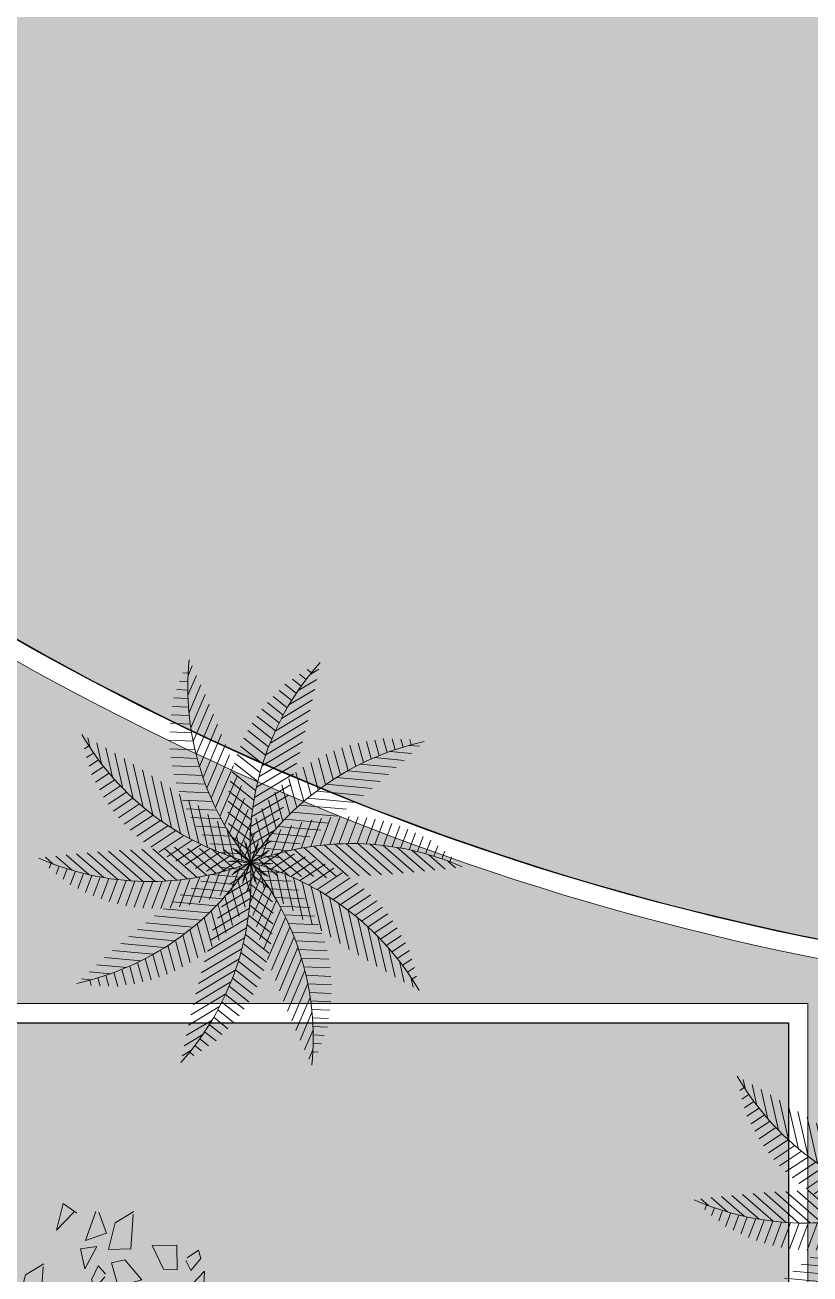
# Model space of a CAD drawing. Header units: inches. Extents: x 0 to 558, y -1 to 295.
# Drawn here: x 184.39 to 188.49, y 117.8 to 124.32 of the extents above; entities that cross this region are included whole.
import ezdxf

# ---------------------------------------------------------------- set-up
doc = ezdxf.new("R2010")
doc.units = ezdxf.units.IN
doc.header["$MEASUREMENT"] = 0
for name, color, linetype, lineweight in [('ARSIR', 31, 'Continuous', 5), ('ARSIR BETON', 8, 'Continuous', 5), ('DINDING2', 146, 'Continuous', 5), ('POHON', 98, 'Continuous', 5), ('RUMPUT', 93, 'Continuous', 0)]:
    doc.layers.add(name, color=color, linetype=linetype, lineweight=lineweight)
doc.layers.add('LANTAI', color=57, linetype='Continuous')

# ---------------------------------------------------------------- blocks, each defined once
blk = doc.blocks.new('rrety')
for points in [[(497.6905505592752, 232.4581076659432), (497.6891367353874, 232.4732315240197), (497.6704902495612, 232.469926300089), (497.6905505592752, 232.4581076659432)], [(497.6648883343244, 232.4509964491464), (497.6727043501306, 232.4575067168287), (497.6599665818064, 232.464217308484), (497.6529508372983, 232.4604112974252), (497.6621807181653, 232.4517977146324)], [(497.6771326282322, 232.4326675473184), (497.6579926626059, 232.4177439950222), (497.6527641185901, 232.4398789261016), (497.6749184918733, 232.4450871411698), (497.6771326282322, 232.4326675473184)], [(497.6763146918152, 232.3960177251804), (497.6909606505691, 232.4153709313613), (497.7017185891257, 232.3953319791822), (497.6816556113073, 232.3845886705286), (497.6763146918152, 232.3960177251804)], [(497.6338988131394, 232.39434147671), (497.6651001916003, 232.3991416767098), (497.6702128113521, 232.3792551127541), (497.6448089140417, 232.3799408587522), (497.6310761537368, 232.3944176708216)], [(497.6387069967803, 232.3631782662986), (497.6559473151963, 232.373997769064), (497.6667813538369, 232.3567779929748), (497.6386308966963, 232.3603590902088)], [(497.6928701120342, 232.3814647379647), (497.6869965313114, 232.3731596348425), (497.7010336909286, 232.3699594892013), (497.7068311720791, 232.3754454351991), (497.6956927714365, 232.3813885438529)], [(497.6699084125516, 232.3679784652914), (497.6751731946493, 232.353730235557), (497.6923374134934, 232.361730581198), (497.6699084125516, 232.3679784652914)], [(497.6438196165323, 232.3432917023431), (497.637793798843, 232.3293482670139), (497.6631976961535, 232.3286625210158), (497.6437435169598, 232.3404725452188)], [(497.698843515893, 232.3238366479657), (497.730044894354, 232.3286368479654), (497.7351575141057, 232.3087502840096), (497.7097536167955, 232.3094360300079), (497.6960208564906, 232.3239128420772)]]:
    blk.add_lwpolyline(points)
blk = doc.blocks.new('A$C08441736')
at = {"color": 82}
for p, q in [((0.00566543442131916, 0.7472691270879961), (-0.01974977966399287, 0.7762908332818126)), ((0.002807607753356147, 0.754835075970675), (0.02185684412925323, 0.7619937811421488)), ((0.02946861037508409, 0.6757506528826956), (-0.02457915258065034, 0.7374679491316772)), ((0.01379679417151334, 0.7247020872500829), (0.04359233046906254, 0.735899253140165)), ((0.0458468585029489, 0.6127107251555899), (-0.02907458873705928, 0.6982637416328613)), ((0.02386531215934951, 0.694223111229878), (0.0635082221866233, 0.7091209212745626)), ((0.03300972796386568, 0.663396857505286), (0.08471192071885575, 0.6828265473546931)), ((0.06473037586848869, 0.5024724642686946), (-0.03702761772409349, 0.6186702103510975)), ((0.05716982247656041, 0.5554434409701418), (-0.03322720528564879, 0.6586680674360558)), ((0.04122395243398194, 0.6322210377726624), (0.09819646773402912, 0.6536313154269715)), ((0.04849915342044239, 0.6006923329093283), (0.1130781847703284, 0.624961140150246)), ((0.06932718250917508, 0.4528857985220568), (-0.04046589991924911, 0.578258835697877)), ((0.05482362643432789, 0.5688063443670286), (0.1263643101218606, 0.5956913413390156)), ((-0.2666918404893454, 0.4694586146897332), (-0.2208832146974167, 0.538921085503855)), ((0.07149513377830788, 0.4060726497225474), (-0.0435315398944694, 0.5374219398200448)), ((0.06018261905938743, 0.5365575281860621), (0.1380715917463536, 0.565828212877685)), ((0.06455810279627648, 0.5039391092543698), (0.1482035497565011, 0.5353730776249903)), ((-0.2439793741864275, 0.4456416042565444), (-0.1947852091228128, 0.5202377790136552)), ((-0.2218580361830151, 0.4209282291858905), (-0.1696193169514689, 0.5001410509472464)), ((-0.200342836100985, 0.395295729453753), (-0.1453990903044861, 0.4786103513798315)), ((0.07161347919416881, 0.3615999517524948), (-0.04621339081740766, 0.4961467941175514)), ((0.0679284837784611, 0.4709429725944596), (0.1567506238249644, 0.5043223428088395)), ((-0.2101127245220167, 0.4071418029772511), (-0.372629616358495, 0.4440359660337253)), ((-0.1794513575636968, 0.3687174419174998), (-0.1221465939953446, 0.4556122220612632)), ((-0.1592040857932985, 0.3411623035595841), (-0.09989339580207994, 0.4310987948045896)), ((0.06996276013348961, 0.3191473536054466), (-0.04849961653441926, 0.4544198828524945)), ((0.07026824096025602, 0.4375595273945145), (0.163689771112706, 0.4726673489277514)), ((0.07154747668954241, 0.4037775381134943), (0.1689834745446868, 0.4403939970606863)), ((-0.1808427366245919, 0.3705434598219259), (-0.3511064460506782, 0.4091962853047686)), ((-0.1396248141135347, 0.3125942350821512), (-0.07868207214907451, 0.4050055083272164)), ((0.06675740367071836, 0.2784700003873045), (-0.05037763088962442, 0.4122268338572002)), ((0.07173135968986184, 0.3695839151537894), (0.1725780590376136, 0.4074821161053161)), ((-0.1546065971754947, 0.3346338530685725), (-0.3290151870935644, 0.3742276385647984)), ((-0.1309890458361884, 0.2993187113926867), (-0.3063383194862928, 0.3391260484687246)), ((-0.1207411503147712, 0.2829713730740712), (-0.05856840823259885, 0.3772477720635225)), ((-0.1025851512842938, 0.2522451076816979), (-0.03962458334714516, 0.3477161360561434)), ((0.06216561230936855, 0.239375821174622), (-0.05183402993761547, 0.3695523411277806)), ((0.06864475738896336, 0.2998985172383688), (0.174357839285591, 0.3396255052988132)), ((0.07077943387875986, 0.3349634551150816), (0.1744011313708283, 0.3739045006811985)), ((0.2176884335036204, 0.1860479453779104), (0.2015444940145606, 0.363109742610178)), ((-0.109672685363675, 0.2645259800958651), (-0.2830572130666493, 0.3038872856454526)), ((-0.0851941248928895, 0.2203588666581467), (-0.02194381955201449, 0.3162692418936382)), ((0.04933677223766404, 0.1653499926192856), (-0.05773778463544272, 0.2876187376305334)), ((0.05632212910661626, 0.201710952482209), (-0.05285451600304211, 0.3263800781075639)), ((0.0652728234988227, 0.2643686178915085), (0.1723254554351827, 0.3045990090074687)), ((0.1641282827016711, 0.1300822716430443), (0.1490811948779044, 0.2951141348380558)), ((0.1909946142659727, 0.1571190772575214), (0.1752828049587184, 0.329441402647613)), ((-0.09040854061795085, 0.2301991374878546), (-0.2591520271716353, 0.2685068459191602)), ((-0.1984471868928999, 0.1281982177935803), (-0.2036513190779949, 0.2429689379783546)), ((-0.06861165347830298, 0.1872465633918048), (-0.005647303296973114, 0.2827233270185147)), ((0.04130033747129276, 0.1301892616360024), (-0.05352556702227704, 0.2384712352025399)), ((-0.05288891597233891, 0.1528305920825241), (0.009105190539571244, 0.2468361148369374)), ((0.06060019717440474, 0.228349918181625), (0.1681454731998504, 0.2687654450016511)), ((0.1371045743162791, 0.1047715269317349), (0.1223472032746941, 0.2666258649524905)), ((-0.07299716348839803, 0.1962929053761992), (-0.2346015982297304, 0.2329799247907538)), ((-0.05727599994051528, 0.1627703811657349), (-0.2157689012499605, 0.1987510283349651)), ((-0.1655687621803764, 0.1111567338722715), (-0.1707493664402972, 0.2254085746709831)), ((-0.1326195999610296, 0.09255522143683195), (-0.137720374150896, 0.2050465084469934)), ((0.03228879813110013, 0.09614200537512763), (-0.05314224404918914, 0.1936959585963825)), ((-0.03808642008185608, 0.1170192011278894), (0.02209830816702548, 0.2082810509906796)), ((0.04704353628967006, 0.1547298710734003), (0.152452881917973, 0.1943427150100676)), ((0.05455277482815408, 0.1918145699722003), (0.1616118377610208, 0.2320473778573693)), ((0.1099360028843096, 0.08104959586829173), (0.09686678179357529, 0.2243888208647011)), ((-0.04311065310889493, 0.1296010544289344), (-0.1834729685027166, 0.1614657430321106)), ((-0.09959472175923947, 0.07228388634386779), (-0.1045466232503537, 0.1814919694988762)), ((-0.0664881917291849, 0.05021182083096416), (-0.07120346261518751, 0.1542013076864842)), ((0.02236636693141241, 0.0631348991532067), (-0.05225500005033263, 0.1483452531189371)), ((-0.02427630925884795, 0.07970299492074169), (0.03303244322840831, 0.1666038237105476)), ((0.03796959955702172, 0.1170571584173397), (0.1403024369584731, 0.1555138502165159)), ((0.05520453357728686, 0.03793058572341489), (0.04491996894924247, 0.1507285491961639)), ((0.08263303930145408, 0.05880163686603056), (0.07085864933672183, 0.1879395495720353)), ((-0.2084497039024756, 0.1330942074615751), (-0.3674827582795341, 0.0649008617813762)), ((-0.1744340207131542, 0.1158976401668802), (-0.3267388437476984, 0.05058935890019332)), ((-0.1420112868810523, 0.09801801646857615), (-0.2913836313021894, 0.03396718151438043)), ((-0.03038866646942191, 0.09675939557742495), (-0.1568446064467251, 0.1254670949203301)), ((0.01158777512872604, 0.03110544519077084), (-0.05084354363143864, 0.1023959479686183)), ((-0.03329285898968129, 0.02618132102906184), (-0.03765503533060026, 0.1223837429535486)), ((-0.01154549432744162, 0.04075018516845842), (0.04147179572232251, 0.1211436023264926)), ((0.02765802895538512, 0.01835371044935618), (0.01905353725850189, 0.1127251471825726)), ((0.0272082982269601, 0.07875033395588431), (0.1246510784902195, 0.1153693417328074)), ((0.06695644472972218, -0.001761922239592681), (0.1249370365837962, 0.09553866255534753)), ((0.1014142680523294, -0.0009989583318413511), (0.1677939470728966, 0.1103966204414351)), ((0.1365798517828074, 0.0009517392532594475), (0.2102593123450726, 0.1245975036519857)), ((-0.1992842312047717, -0.007391189908092856), (-0.2706309751609296, 0.08199540815473581)), ((-0.1110548394786971, 0.07950964940775544), (-0.2433399320319482, 0.02278582504208476)), ((-0.161694104339016, -0.003073097961526829), (-0.2319414368590564, 0.08493610510473634)), ((-0.08145869335140878, 0.06041798539996412), (-0.2006376601337222, 0.009314065454344638)), ((-0.1230612248246859, -6.141618461915309e-05), (-0.1912582979951011, 0.08537912434360319)), ((-0.08330384480947411, 0.001541437820726751), (-0.148242065856462, 0.08289913323579677)), ((-0.01901499167739419, 0.06422382698269011), (-0.1294703351128017, 0.08929911241990252)), ((-0.04232348310050116, 0.001612082126875986), (-0.1023989227347981, 0.07687745344270765)), ((-0.008908614943104763, 0.03197595710442906), (-0.1013201189626472, 0.05295497694084384)), ((1.894704264335178e-14, -1.880081052944987e-13), (-0.0529633832140553, 0.06635504838595584)), ((1.894789002596298e-14, -1.860837407444866e-13), (-0.04888597462231965, 0.05582303527801274)), ((1.894704264335178e-14, -1.880081052944987e-13), (-0.006737627381290692, 0.0738962391444137)), ((1.894704264335178e-14, -1.880081052944987e-13), (-0.003845758243248748, 0.08481345737150472)), ((1.894704264335178e-14, -1.880081052944987e-13), (0.04674081566398187, 0.07087600834448317)), ((1.894704264335178e-14, -1.880081052944987e-13), (0.03798426451583729, 0.06374359129837201)), ((0.01461185675095773, 0.03975386362128421), (0.1047578103838111, 0.07363072313024543)), ((0.03316385578291256, -0.001408517864099476), (0.08167281452160252, 0.07999717155953721)), ((0.06830026056613134, 0.04771772204520906), (0.1686572385031047, 0.02006769247275918)), ((0.0995225227043431, 0.07238325981776446), (0.2049158035362443, 0.04334564438093465)), ((-0.1014142680522915, 0.0009989583314653347), (-0.1677939470728587, -0.1103966204418111)), ((-0.05313326976122303, 0.04078143579230484), (-0.1572324026970039, -0.003856254058410107)), ((-0.03518797518921551, -0.0235729173552091), (-0.1280299020656827, 0.002006589685229696)), ((-0.06695644472968436, 0.001761922239216664), (-0.1249370365837583, -0.09553866255572348)), ((-0.02600221689933929, 0.02063274022693533), (-0.1130958525943055, -0.01671299540492519)), ((1.894704264335178e-14, -1.880081052944987e-13), (-0.0818507959562948, 0.02255126624202327)), ((-0.03316385578287466, 0.001408517863723459), (-0.0816728145215647, -0.07999717155991322)), ((1.894704264335178e-14, -1.880081052944987e-13), (-0.07236154113076028, 0.01642732929051107)), ((1.894789002596298e-14, -1.860837407444866e-13), (0.0794739866494738, 0.02986633311671155)), ((1.894704264335178e-14, -1.880081052944987e-13), (0.06819745840560268, 0.02924305814128713)), ((0.02600221689937713, -0.02063274022731134), (0.1130958525943282, 0.01671299540454924)), ((0.03518797518925335, 0.02357291735483309), (0.1280299020657205, -0.00200658968560566)), ((0.05313326976126087, -0.04078143579268079), (0.1572324026970265, 0.003856254058034097)), ((0.1230612248247237, 6.141618424319036e-05), (0.1912582979951389, -0.08537912434397919)), ((0.1616941043390538, 0.003073097961150812), (0.2319414368590942, -0.08493610510511235)), ((-0.2092430108197768, -0.0087665843703575), (-0.2940729563988652, -0.1511246226212385)), ((-0.1725030890191331, -0.004173899009777032), (-0.2556997179623468, -0.143790974142743)), ((-0.1365798517827696, -0.0009517392536354101), (-0.2102593123450347, -0.1245975036523617)), ((-0.09952252270430527, -0.07238325981814046), (-0.2049158035362065, -0.04334564438131067)), ((-0.06830026056609352, -0.04771772204558507), (-0.1686572385030668, -0.0200676924731352)), ((-0.01461185675091989, -0.03975386362166015), (-0.1047578103837733, -0.07363072313062144)), ((1.894621879914643e-14, -1.898790152736771e-13), (-0.07947398664943592, -0.02986633311708757)), ((1.894704264335178e-14, -1.880081052944987e-13), (-0.06819745840558004, -0.02924305814166313)), ((-0.05520453357724902, -0.03793058572379085), (-0.04491996894920457, -0.1507285491965398)), ((1.894704264335178e-14, -1.880081052944987e-13), (-0.04674081566394403, -0.07087600834485912)), ((0.01154549432747946, -0.04075018516883443), (-0.04147179572228465, -0.1211436023268686)), ((1.894704264335178e-14, -1.880081052944987e-13), (-0.03798426451579944, -0.06374359129874796)), ((-0.02765802895534727, -0.01835371044973219), (-0.01905353725846404, -0.1127251471829486)), ((-0.01158777512868821, -0.03110544519114685), (0.05084354363147653, -0.1023959479689942)), ((1.894704264335178e-14, -1.880081052944987e-13), (0.07236154113079812, -0.01642732929088709)), ((1.894704264335178e-14, -1.880081052944987e-13), (0.003845758243286589, -0.08481345737188073)), ((1.894704264335178e-14, -1.880081052944987e-13), (0.05296338321409319, -0.06635504838633179)), ((1.894704264335178e-14, -1.880081052944987e-13), (0.08185079595633261, -0.02255126624239929)), ((1.894704264335178e-14, -1.880081052944987e-13), (0.006737627381328533, -0.07389623914478972)), ((1.894621879914643e-14, -1.898790152736771e-13), (0.04888597462235755, -0.05582303527838876)), ((0.008908614943142603, -0.03197595710480507), (0.101320118962685, -0.05295497694121985)), ((0.03329285898971913, -0.02618132102943786), (0.0376550353306381, -0.1223837429539246)), ((0.042323483100539, -0.001612082127252002), (0.102398922734836, -0.07687745344308365)), ((0.08145869335144662, -0.06041798540034014), (0.2006376601337449, -0.009314065454720648)), ((0.08330384480951193, -0.001541437821102714), (0.1482420658564999, -0.08289913323617279)), ((-0.1568798973308638, -0.1231159303609666), (-0.2671407497786227, -0.09273721735528798)), ((-0.1290069566399915, -0.0975275983894172), (-0.2375687540865585, -0.06761700351559412)), ((-0.0272082982269222, -0.07875033395626028), (-0.1246510784901816, -0.1153693417331834)), ((-0.1099360028842717, -0.08104959586866774), (-0.09686678179353746, -0.2243888208650771)), ((-0.08263303930141624, -0.05880163686640657), (-0.07085864933668401, -0.1879395495724113)), ((0.02427630925888579, -0.07970299492111771), (-0.03303244322837047, -0.1666038237109236)), ((-0.02236636693137457, -0.06313489915358272), (0.05225500005037047, -0.1483452531193132)), ((0.01901499167743204, -0.06422382698306607), (0.1294703351128396, -0.08929911242027852)), ((0.06648819172920754, -0.05021182083134016), (0.07120346261522535, -0.1542013076868602)), ((0.0995947217592773, -0.07228388634424375), (0.1045466232503763, -0.1814919694992523)), ((0.1326195999610523, -0.0925552214372079), (0.1377203741509186, -0.2050465084473693)), ((-0.1832473036460108, -0.1491190622882713), (-0.2940089102437767, -0.1186023831208163)), ((-0.1641282827016333, -0.1300822716434203), (-0.1490811948778664, -0.2951141348384319)), ((-0.03796959955698388, -0.1170571584177157), (-0.1403024369584352, -0.1555138502168919)), ((-0.1371045743162412, -0.1047715269321109), (-0.1223472032746563, -0.2666258649528666)), ((-0.04130033747125492, -0.1301892616363784), (0.05352556702231488, -0.2384712352029159)), ((-0.03228879813106229, -0.09614200537550363), (0.05314224404922698, -0.1936959585967586)), ((0.03808642008189392, -0.1170192011282654), (-0.02209830816698764, -0.2082810509910556)), ((0.03038866646945975, -0.09675939557780096), (0.156844606446763, -0.1254670949207062)), ((0.04311065310893277, -0.1296010544293104), (0.1834729685027544, -0.1614657430324866)), ((0.1655687621804142, -0.1111567338726474), (0.170749366440335, -0.2254085746713592)), ((0.1984471868929226, -0.1281982177939563), (0.2036513190780176, -0.2429689379787305)), ((-0.208198798247044, -0.1755123016258908), (-0.3184530273680514, -0.1451354134577721)), ((-0.2176884335035826, -0.1860479453782864), (-0.2015444940145227, -0.363109742610554)), ((-0.1909946142659348, -0.1571190772578974), (-0.1752828049586806, -0.3294414026479889)), ((-0.04704353628963222, -0.1547298710737763), (-0.1524528819179351, -0.1943427150104436)), ((-0.0493367722376262, -0.1653499926196616), (0.05773778463548056, -0.2876187376309095)), ((0.05288891597237674, -0.1528305920829001), (-0.009105190539533351, -0.2468361148373134)), ((0.06861165347834079, -0.1872465633921809), (0.005647303297010955, -0.2827233270188906)), ((0.05727599994055312, -0.1627703811661109), (0.2157689012499985, -0.1987510283353411)), ((-0.2441911696789043, -0.2170725541608021), (-0.2278642914922323, -0.396140767150665)), ((-0.0606001971743669, -0.228349918182001), (-0.1681454731998125, -0.2687654450020271)), ((-0.05455277482811623, -0.1918145699725763), (-0.161611837760983, -0.2320473778577454)), ((-0.05632212910657841, -0.201710952482585), (0.05285451600308001, -0.32638007810794)), ((0.08519412489292738, -0.2203588666585228), (0.02194381955205233, -0.3162692418940143)), ((-0.06527282349878487, -0.2643686178918845), (-0.1723254554351449, -0.3045990090078449)), ((-0.06675740367068055, -0.2784700003876805), (0.05037763088966226, -0.4122268338575761)), ((-0.06216561230933071, -0.2393758211749979), (0.05183402993765331, -0.3695523411281566)), ((0.1025851512843316, -0.252245107682074), (0.03962458334718306, -0.3477161360565194)), ((0.1207411503148091, -0.2829713730744472), (0.05856840823263669, -0.3772477720638985)), ((-0.06864475738892553, -0.2998985172387449), (-0.1743578392855532, -0.3396255052991892)), ((-0.06996276013345179, -0.3191473536058225), (0.04849961653445711, -0.4544198828528705)), ((0.1396248141135725, -0.3125942350825272), (0.0786820721491124, -0.4050055083275924)), ((-0.07077943387872196, -0.3349634551154577), (-0.1744011313707905, -0.3739045006815744)), ((-0.07173135968982401, -0.3695839151541656), (-0.1725780590375757, -0.4074821161056921)), ((-0.071613479194131, -0.361599951752871), (0.0462133908174455, -0.4961467941179275)), ((-0.0715474766895046, -0.4037775381138702), (-0.168983474544649, -0.4403939970610622)), ((-0.07149513377826998, -0.4060726497229234), (0.0435315398945073, -0.5374219398204205)), ((-0.07026824096021819, -0.4375595273948904), (-0.1636897711126681, -0.4726673489281273)), ((-0.06792848377842325, -0.4709429725948356), (-0.1567506238249265, -0.5043223428092157)), ((-0.06932718250913726, -0.4528857985224329), (0.04046589991928696, -0.5782588356982526)), ((-0.06455810279623866, -0.5039391092547456), (-0.1482035497564632, -0.5353730776253665)), ((-0.06473037586845086, -0.5024724642690706), (0.03702761772413133, -0.6186702103514737)), ((-0.06018261905934958, -0.5365575281864384), (-0.1380715917463158, -0.5658282128780614)), ((-0.05716982247652257, -0.555443440970518), (0.03322720528568663, -0.6586680674364314)), ((-0.05482362643429005, -0.568806344367405), (-0.1263643101218227, -0.5956913413393919)), ((-0.04849915342040454, -0.600692332909704), (-0.1130781847702906, -0.6249611401506217)), ((-0.04584685850291106, -0.6127107251559655), (0.02907458873709712, -0.698263741633237)), ((-0.0412239524339441, -0.6322210377730381), (-0.0981964677339913, -0.6536313154273468)), ((-0.03300972796382784, -0.6633968575056617), (-0.08471192071881792, -0.6828265473550683)), ((-0.02386531215931166, -0.6942231112302543), (-0.06350822218658542, -0.7091209212749394)), ((-0.02946861037504625, -0.6757506528830713), (0.02457915258068824, -0.737467949132053)), ((-0.01379679417147544, -0.7247020872504593), (-0.0435923304690247, -0.7358992531405402)), ((-0.002807607753318306, -0.7548350759710502), (-0.02185684412921539, -0.7619937811425244)), ((-0.005665434421281318, -0.7472691270883718), (0.01974977966403072, -0.7762908332821878))]:
    blk.add_line(p, q, dxfattribs=at)
at = {"color": 60}
for p, q in [((-0.4346503396685519, 0.6078834819865543), (-0.4722702106763222, 0.6164238474799085)), ((-0.4414095231827273, 0.6123246748421789), (-0.430206148550073, 0.6293130491928041)), ((-0.4148073582386272, 0.5944058565871884), (-0.3972837919950631, 0.6209779309009567)), ((-0.3733556613975053, 0.5640149767260447), (-0.4533577366831734, 0.5821768402535614)), ((-0.3887466634686426, 0.5756659734013995), (-0.3654315885858285, 0.6110200727785069)), ((-0.363229458356432, 0.5561019630160045), (-0.3328219909212946, 0.6022106987121744)), ((-0.3382593240975297, 0.5357083950413065), (-0.3047522364602044, 0.5865172777972973)), ((-0.3138414551194256, 0.5144773928435397), (-0.2758607682640374, 0.5720698725694441)), ((-0.3230514405004126, 0.5226414965785995), (-0.4339509659352039, 0.5478176190606636)), ((-0.2899827351508087, 0.4923985181964611), (-0.2479077109864554, 0.5561994964509658)), ((-0.2802301051360021, 0.4829667616867919), (-0.4140367499466888, 0.5133431989660305)), ((-0.2429779300504193, 0.4445563231096279), (-0.3936011976771809, 0.478750426461771)), ((-0.620727337299771, 0.2363950198650831), (-0.6232292142329074, 0.2915708315503603)), ((-0.588539035835346, 0.2345733534627402), (-0.5912959444741592, 0.2953735750380471)), ((-0.5563052948824146, 0.2317495751548699), (-0.5594302839842005, 0.3006673576068714)), ((-0.5240255480589879, 0.2279111940848522), (-0.5274874125711245, 0.3042583484441464)), ((-0.491699081493399, 0.2230424666932987), (-0.49546814067111, 0.3061644207214747)), ((-0.4593250227838573, 0.2171241532336738), (-0.4633726386229604, 0.3063893310507857)), ((-0.4269023269998735, 0.2101332090525522), (-0.4312004438009683, 0.3049228767928281)), ((-0.3944297591742044, 0.202042398469275), (-0.3989504411586888, 0.3017404669722721)), ((-0.3619058725549101, 0.1928198151538613), (-0.3666208152391661, 0.2968020639242324)), ((-0.329328981651264, 0.1824282876857593), (-0.3342089686970002, 0.2900503863975439)), ((-0.7170232192209041, 0.2359270600741236), (-0.717945014652461, 0.2562561220155823)), ((-0.6335707604084437, 0.2368447496239568), (-0.7089690744354248, 0.2045139658615422)), ((-0.6849691985851705, 0.2370667918199288), (-0.6864110090965113, 0.2688641453210852)), ((-0.6528706266647502, 0.2372239999003084), (-0.6547889530813504, 0.2795303242894115)), ((-0.2966971287873315, 0.1708246419350327), (-0.3017113984133021, 0.2814081774230847)), ((-0.2640080424390449, 0.157958782238638), (-0.2691235144728948, 0.2707742120800619)), ((-0.7089444572266999, 0.2363070079658156), (-0.7443994730843609, 0.2211039034165961)), ((-0.5685550693472079, 0.2329409802396235), (-0.6730728235969493, 0.1881237856432602)), ((-0.5105916572575674, 0.2260131948754874), (-0.636698328719612, 0.1719386763844936)), ((-0.457876925206159, 0.2168347764362963), (-0.5998324981302456, 0.1559642517924772)), ((-0.4092967122546379, 0.2058834769359668), (-0.5624614845636171, 0.1402064495720067)), ((-0.3641048282554302, 0.1934792625782319), (-0.5245706234847167, 0.124671557873195)), ((-0.3217722083090735, 0.1798489962987059), (-0.4861443647148828, 0.1093662446098275)), ((-0.2819074884503658, 0.1651604948966784), (-0.4471661964509221, 0.09429759004026869)), ((-0.2442115362266202, 0.1495420263151125), (-0.4076185606130202, 0.07947312306601757)), ((-0.3404412246288664, -0.03619415831529195), (-0.4094972252768989, 0.05032248745545059)), ((-0.3064328356548943, -0.02738869459048499), (-0.3768825853563751, 0.0608741063589372)), ((-0.2715999084817916, -0.01961625158259373), (-0.342942366666614, 0.06976497706184238)), ((-0.2359001684716202, -0.01292979297101145), (-0.3075709365699105, 0.07686275796575437)), ((-0.4378579204172777, -0.06838426156197583), (-0.5001162833170136, 0.009615979962525544)), ((-0.406124644958314, -0.05672842729414657), (-0.4710583460448183, 0.02462360529919397)), ((-0.373661399998832, -0.04598713357464386), (-0.4408680748947155, 0.03821258883663761)), ((-0.5288939856040719, -0.1085683226454243), (-0.5808010772511347, -0.04353664663064008)), ((-0.4992241245611433, -0.09432734454596081), (-0.5549674696258389, -0.02448942758320402)), ((-0.4688844387791969, -0.0809255547738465), (-0.5280776570825246, -0.006765472349100759)), ((-0.3660317725036853, -0.04363206421474832), (-0.4575829184543325, -0.1972693375642124)), ((-0.3251468521595958, -0.03208341705117194), (-0.4171917849912998, -0.1865493427264099)), ((-0.2854698806958132, -0.02256189877154273), (-0.3764834724505218, -0.1752970713326047)), ((-0.2468701652410948, -0.01484818610936702), (-0.3354475660041987, -0.1634950456578043)), ((-0.5862794201218243, -0.1394987033646671), (-0.629316445558383, -0.08557986865397967)), ((-0.5579084125819138, -0.1236304597506659), (-0.6055848511913504, -0.0638991473074784)), ((-0.4978824975974162, -0.09371028489277178), (-0.5769481718542878, -0.2263949660316391)), ((-0.4521432673895602, -0.0740153395728999), (-0.5374521830281342, -0.2171771651843196)), ((-0.4082912509606168, -0.05748743685212229), (-0.4976666522472903, -0.2074734672355831)), ((-0.6411284711408209, -0.1736067861031608), (-0.6755840604894219, -0.1304391831356838)), ((-0.6140168395901312, -0.1561607362835934), (-0.6519846991089558, -0.1085927940072137)), ((-0.5459245506788617, -0.1172697304723576), (-0.6161627865019045, -0.2351405765952933)), ((-0.69349608631894, -0.210823729818719), (-0.713352550975188, -0.1859466054152893)), ((-0.6676202007313253, -0.1918294786155644), (-0.6940391929577484, -0.1587305071919969)), ((-0.6517833632214599, -0.1807921217775889), (-0.6937783227259042, -0.251266292315614)), ((-0.5968899861794228, -0.1457350731782327), (-0.6551037395485063, -0.2434269397976124)), ((-0.2318107009195955, -0.202274620993601), (-0.3406853184016512, -0.1722778389566167)), ((-0.7124458882600825, -0.2255307113181309), (-0.7321934379816866, -0.2586702167066561)), ((-0.7187584162395336, -0.2305866727764757), (-0.7314532872111205, -0.2146819339464287)), ((-0.2752678638307094, -0.2568370328548024), (-0.3791305610373901, -0.2282211188618342)), ((-0.2541483438338258, -0.2293880202834584), (-0.3608690303834959, -0.1999846823218154)), ((-0.2952176066566393, -0.2846083386441922), (-0.3955675993456801, -0.2569602336246496)), ((-0.2704796405642869, -0.2504471591975931), (-0.2542403500156027, -0.4285547377269868)), ((-0.331768631740796, -0.3410735072351502), (-0.423247154057986, -0.3158696410037347)), ((-0.3140392383043259, -0.312690457972206), (-0.4102547035755286, -0.2861814845578732)), ((-0.3222864621661106, -0.3256428120538776), (-0.3071544149037746, -0.4916064844206778)), ((-0.2965242931080978, -0.2864958893311791), (-0.2806709349187787, -0.4603706796242677)), ((-0.3640693636594019, -0.3987097028352407), (-0.4442877430237913, -0.3766081947261427)), ((-0.3484365787600016, -0.3697490027776745), (-0.4345835898821888, -0.3460140572455189)), ((-0.3477138783101615, -0.3684612024883379), (-0.333689253677141, -0.5222790017136537)), ((-0.3786892261080589, -0.4279494800062646), (-0.4523694597285379, -0.4076493406398701)), ((-0.372732821033868, -0.4157596046313969), (-0.3602740024433135, -0.5524041214500148)), ((-0.4049610802862936, -0.4872467324778954), (-0.4636374588290114, -0.4710804066751427)), ((-0.3923147337792898, -0.4574632185855199), (-0.4588251146085605, -0.439138493841835)), ((-0.3972332158355573, -0.46874528199504), (-0.3869072931496984, -0.5819968480132836)), ((-0.4166403201613288, -0.517296700457711), (-0.4698887578966611, -0.5026258633287484)), ((-0.4273615496945791, -0.5476106163445356), (-0.4681900506488457, -0.5363616799776756)), ((-0.4210368745856009, -0.5293725475583927), (-0.4135878323929841, -0.6110713670554606)), ((-0.4371310401439066, -0.5781867523017277), (-0.467817664342799, -0.5697320729757973)), ((-0.4459523279547244, -0.6090241339792879), (-0.4655712652379818, -0.6036187879115458)), ((-0.4438172051232492, -0.6012233643855909), (-0.4403143959096517, -0.6396411059253447))]:
    blk.add_line(p, q, dxfattribs=at)
for p, q in [((0.443817205123287, 0.6012233643852146), (0.4403143959096895, 0.6396411059249685)), ((0.3972332158355951, 0.4687452819946641), (0.3869072931497362, 0.5819968480129079)), ((0.4210368745856388, 0.5293725475580164), (0.4135878323930219, 0.6110713670550849)), ((0.4371310401439444, 0.578186752301352), (0.4678176643428367, 0.5697320729754211)), ((0.4459523279547622, 0.6090241339789123), (0.4655712652380195, 0.6036187879111705)), ((0.3477138783101993, 0.3684612024879618), (0.3336892536771788, 0.5222790017132776)), ((0.3727328210339059, 0.4157596046310209), (0.3602740024433514, 0.5524041214496391)), ((0.4273615496946168, 0.5476106163441588), (0.4681900506488836, 0.5363616799772989)), ((0.3222864621661484, 0.3256428120535016), (0.3071544149038124, 0.4916064844203019)), ((0.4049610802863314, 0.4872467324775193), (0.4636374588290492, 0.4710804066747669)), ((0.4166403201613667, 0.517296700457335), (0.469888757896699, 0.5026258633283724)), ((0.2704796405643247, 0.2504471591972171), (0.2542403500156405, 0.4285547377266107)), ((0.2965242931081357, 0.2864958893308029), (0.2806709349188165, 0.4603706796238918)), ((0.3786892261080968, 0.4279494800058887), (0.4523694597285758, 0.4076493406394942)), ((0.3923147337793276, 0.4574632185851439), (0.4588251146085983, 0.439138493841459)), ((0.3640693636594397, 0.3987097028348645), (0.4442877430238291, 0.3766081947257667)), ((0.3317686317408338, 0.3410735072347742), (0.4232471540580238, 0.3158696410033587)), ((0.3484365787600394, 0.3697490027772984), (0.4345835898822267, 0.3460140572451428)), ((0.2952176066566772, 0.284608338643816), (0.3955675993457179, 0.2569602336242737)), ((0.3140392383043638, 0.3126904579718301), (0.4102547035755663, 0.2861814845574973)), ((0.2752678638307473, 0.2568370328544263), (0.3791305610374278, 0.2282211188614582)), ((0.59688998617946, 0.1457350731778567), (0.6551037395485446, 0.2434269397972364)), ((0.651783363221497, 0.1807921217772128), (0.6937783227259419, 0.251266292315238)), ((0.7124458882601197, 0.2255307113177548), (0.7321934379817249, 0.2586702167062801)), ((0.2318107009196335, 0.2022746209932249), (0.3406853184016891, 0.1722778389562407)), ((0.2541483438338636, 0.2293880202830823), (0.3608690303835338, 0.1999846823214394)), ((0.3660317725037233, 0.04363206421437232), (0.4575829184543703, 0.1972693375638365)), ((0.4082912509606546, 0.05748743685174628), (0.497666652247328, 0.2074734672352071)), ((0.4521432673895981, 0.07401533957252389), (0.5374521830281724, 0.2171771651839435)), ((0.4978824975974539, 0.09371028489239577), (0.5769481718543261, 0.226394966031263)), ((0.5459245506788996, 0.1172697304719816), (0.6161627865019422, 0.2351405765949172)), ((0.6676202007313635, 0.1918294786151884), (0.6940391929577862, 0.1587305071916209)), ((0.6934960863189783, 0.2108237298183429), (0.7133525509752264, 0.1859466054149133)), ((0.718758416239572, 0.2305866727760996), (0.7314532872111578, 0.2146819339460527)), ((0.1832473036460486, 0.1491190622878953), (0.2940089102438145, 0.1186023831204403)), ((0.2081987982470818, 0.1755123016255148), (0.3184530273680892, 0.145135413457396)), ((0.2092430108198146, 0.008766584369981484), (0.294072956398903, 0.1511246226208625)), ((0.2468701652411326, 0.014848186108991), (0.3354475660042364, 0.1634950456574283)), ((0.2854698806958511, 0.02256189877116677), (0.3764834724505595, 0.1752970713322287)), ((0.3251468521596336, 0.03208341705079592), (0.4171917849913377, 0.1865493427260339)), ((0.6140168395901695, 0.1561607362832174), (0.6519846991089936, 0.1085927940068377)), ((0.6411284711408594, 0.1736067861027848), (0.6755840604894607, 0.1304391831353078)), ((0.1568798973309017, 0.1231159303605907), (0.2671407497786605, 0.09273721735491203)), ((0.5288939856041098, 0.1085683226450482), (0.5808010772511726, 0.04353664663026406)), ((0.5579084125819516, 0.1236304597502899), (0.605584851191388, 0.06389914730710237)), ((0.5862794201218626, 0.1394987033642911), (0.6293164455584208, 0.08557986865360372)), ((0.4061246449583518, 0.05672842729377055), (0.4710583460448561, -0.02462360529956994)), ((0.4378579204173155, 0.06838426156159981), (0.5001162833170516, -0.009615979962901559)), ((0.4688844387792347, 0.08092555477347049), (0.5280776570825624, 0.006765472348724742)), ((0.4992241245611811, 0.09432734454558485), (0.5549674696258761, 0.02448942758282805)), ((0.1992842312048095, 0.00739118990771684), (0.2706309751609675, -0.08199540815511178)), ((0.235900168471658, 0.01292979297063549), (0.3075709365699483, -0.07686275796613037)), ((0.2715999084818294, 0.01961625158221772), (0.3429423666666518, -0.0697649770622184)), ((0.3064328356549322, 0.02738869459010897), (0.3768825853564128, -0.06087410635931321)), ((0.3404412246289042, 0.03619415831491594), (0.4094972252769367, -0.05032248745582661)), ((0.3736613999988698, 0.04598713357426791), (0.4408680748947533, -0.03821258883701362)), ((0.1420112868810749, -0.09801801646895214), (0.2913836313022273, -0.03396718151475638)), ((0.1744340207131768, -0.1158976401672562), (0.3267388437477362, -0.05058935890056934)), ((0.2084497039024983, -0.1330942074619511), (0.3674827582795719, -0.06490086178175221)), ((0.2442115362266581, -0.1495420263154885), (0.4076185606130427, -0.07947312306639358)), ((0.2819074884503884, -0.1651604948970545), (0.4471661964509447, -0.09429759004064463)), ((0.3217722083091114, -0.1798489962990819), (0.4861443647149206, -0.1093662446102035)), ((0.3641048282554528, -0.193479262578608), (0.5245706234847395, -0.1246715578735709)), ((0.4092967122546757, -0.2058834769363428), (0.5624614845636399, -0.1402064495723827)), ((0.2640080424390825, -0.157958782239014), (0.2691235144729175, -0.2707742120804379)), ((0.2966971287873541, -0.1708246419354087), (0.3017113984133247, -0.2814081774234606)), ((0.3293289816512867, -0.1824282876861354), (0.334208968697038, -0.2900503863979199)), ((0.4578769252061968, -0.2168347764366723), (0.5998324981302683, -0.1559642517928532)), ((0.5105916572575901, -0.2260131948758635), (0.6366983287196347, -0.1719386763848696)), ((0.5685550693472458, -0.2329409802399996), (0.673072823596987, -0.1881237856436362)), ((0.09040854061798867, -0.2301991374882306), (0.2591520271716731, -0.2685068459195361)), ((0.3619058725549328, -0.1928198151542373), (0.3666208152392038, -0.2968020639246085)), ((0.394429759174227, -0.2020423984696511), (0.3989504411587266, -0.3017404669726481)), ((0.4269023269999113, -0.2101332090529282), (0.431200443800991, -0.3049228767932042)), ((0.4593250227838951, -0.2171241532340497), (0.4633726386229829, -0.3063893310511618)), ((0.4916990814934368, -0.2230424666936746), (0.4954681406711478, -0.3061644207218509)), ((0.5240255480590108, -0.2279111940852281), (0.5274874125711473, -0.3042583484445224)), ((0.5563052948824374, -0.231749575155246), (0.5594302839842377, -0.3006673576072473)), ((0.588539035835368, -0.2345733534631163), (0.5912959444741965, -0.2953735750384232)), ((0.6207273372997945, -0.2363950198654592), (0.6232292142329302, -0.2915708315507362)), ((0.6335707604084667, -0.2368447496243328), (0.708969074435462, -0.2045139658619183)), ((0.7089444572267227, -0.2363070079661916), (0.7443994730843981, -0.2211039034169722)), ((0.7170232192209269, -0.2359270600744996), (0.7179450146524837, -0.2562561220159583)), ((0.1096726853637128, -0.2645259800962412), (0.2830572130666871, -0.3038872856458287)), ((0.6528706266647729, -0.2372239999006843), (0.6547889530813883, -0.2795303242897875)), ((0.6849691985851933, -0.2370667918203047), (0.6864110090965334, -0.2688641453214613)), ((0.1309890458362263, -0.2993187113930626), (0.3063383194863306, -0.3391260484691007)), ((0.1592040857933363, -0.3411623035599601), (0.09989339580211777, -0.4310987948049655)), ((0.1794513575637346, -0.3687174419178759), (0.1221465939953824, -0.4556122220616392)), ((0.1546065971755325, -0.3346338530689485), (0.3290151870936022, -0.3742276385651744)), ((0.1808427366246298, -0.3705434598223019), (0.3511064460507161, -0.4091962853051446)), ((0.2003428361010228, -0.395295729454129), (0.145399090304524, -0.4786103513802077)), ((0.221858036183053, -0.4209282291862666), (0.1696193169515067, -0.5001410509476226)), ((0.2101127245220545, -0.407141802977627), (0.3726296163585328, -0.4440359660341012)), ((0.2439793741864654, -0.4456416042569203), (0.1947852091228507, -0.5202377790140312)), ((0.2666918404893831, -0.4694586146901093), (0.2208832146974547, -0.5389210855042312)), ((0.2429779300504573, -0.4445563231100041), (0.3936011976772187, -0.4787504264621469)), ((0.2899827351508465, -0.4923985181968373), (0.2479077109864934, -0.5561994964513423)), ((0.3138414551194633, -0.5144773928439155), (0.2758607682640752, -0.5720698725698198)), ((0.2802301051360399, -0.482966761687168), (0.4140367499467266, -0.5133431989664067)), ((0.3382593240975675, -0.5357083950416829), (0.3047522364602423, -0.5865172777976742)), ((0.3230514405004505, -0.5226414965789756), (0.4339509659352417, -0.5478176190610399)), ((0.3632294583564698, -0.5561019630163806), (0.3328219909213325, -0.6022106987125505)), ((0.3733556613975431, -0.5640149767264204), (0.4533577366832112, -0.5821768402539382)), ((0.3887466634686803, -0.5756659734017756), (0.3654315885858663, -0.6110200727788831)), ((0.414807358238665, -0.5944058565875653), (0.397283791995101, -0.6209779309013318)), ((0.4414095231827649, -0.612324674842555), (0.4302061485501108, -0.6293130491931801)), ((0.4346503396685897, -0.6078834819869304), (0.47227021067636, -0.6164238474802852))]:
    blk.add_line(p, q)
at = {"color": 106}
for p, q in [((0.2441911696789422, 0.2170725541604261), (0.2278642914922701, 0.3961407671502891)), ((0.172503089019171, 0.004173899009401015), (0.2556997179623846, 0.143790974142367)), ((0.1290069566400294, 0.09752759838904125), (0.2375687540865964, 0.0676170035152181)), ((0.1110548394787197, -0.07950964940813138), (0.2433399320319709, -0.02278582504246077)), ((0.2312590850178831, -0.1437725398336555), (0.2364393780809248, -0.2580175175684619)), ((0.07299716348843588, -0.1962929053765752), (0.2346015982297682, -0.2329799247911298))]:
    blk.add_line(p, q, dxfattribs=at)
at = {"color": 85}
blk.add_line((-0.2312590850178605, 0.1437725398332795), (-0.2364393780809022, 0.2580175175680859), dxfattribs=at)
at = {"color": 82}
for centre, start, end in [((-0.9753237262941856, 0.3810504743363788), 338.6598460027291, 23.6829047089455), ((-1.013029318783155, -0.2650045930739457), 14.65984600272911, 59.68290470894551), ((-0.6637921430971282, -0.8098369131049169), 50.6598460027291, 95.6829047089455), ((-0.06100893021311392, -1.045339057674182), 86.65984600272913, 131.6829047089455), ((0.565077620395048, -0.8815572119797728), 122.6598460027291, 167.6829047089456), ((0.9753237262942239, -0.3810504743367548), 158.6598460027291, 203.6829047089455)]:
    blk.add_arc(centre, 1.047117870664299, start, end, dxfattribs=at)
for centre, start, end in [((-0.5650776203949656, 0.8815572119793964), 302.6598460027291, 347.6829047089456), ((0.06100893021318217, 1.045339057673787), 266.6598460027291, 311.6829047089456), ((0.6637921430971815, 0.8098369131045331), 230.6598460027291, 275.6829047089455), ((1.013029318783208, 0.2650045930735774), 194.6598460027291, 239.6829047089456)]:
    blk.add_arc(centre, 1.047117870664299, start, end)

msp = doc.modelspace()

# ---------------------------------------------------------------- hatches: boundary and pattern name
at = {"layer": 'ARSIR'}
h = msp.add_hatch(dxfattribs=at)
h.set_pattern_fill('HEX', color=256, scale=0.05, style=0)
h.set_pattern_definition([(0, (37.07979678488971, 226.1472495293129), (0, 0.274963), [0.15875, -0.3175]), (120, (37.07979678488971, 226.1472495293129), (-0.2381249431007806, -0.1374814999999999), [0.1587499999999999, -0.3174999999999998]), (59.99999999999999, (37.23854678488971, 226.1472495293129), (-0.2381249431007806, 0.1374815), [0.15875, -0.3175])])
h.paths.add_polyline_path([(177.3740510601334, 122.6086841959579), (178.3740510598556, 122.6086841952141), (178.3740510616018, 109.6086841951276), (177.3740510618795, 109.6086841958714)])
h.paths.add_polyline_path([(179.7077968028932, 125.3962385326868), (181.8740510621136, 122.9044553772565), (181.8740510621136, 119.1086842001165), (188.3740510841196, 119.1086841880169), (188.3740510841196, 108.1086842009934), (173.8740510577917, 108.1086842009934), (173.8749106271586, 123.3553472969536), (173.7678268676412, 124.6086841961878), (178.5502616278664, 124.6086841961878)])
h.paths.add_polyline_path([(183.8740510793472, 117.6086841998866), (184.8740510790693, 117.6086841991428), (184.8740510659238, 109.6086842006757), (183.8740510662014, 109.6086842014196)])
at = {"layer": 'ARSIR BETON'}
h = msp.add_hatch(dxfattribs=at)
h.set_pattern_fill('AR-HBONE', color=256, scale=0.004, style=0)
h.set_pattern_definition([(45, (37.07979678488971, 226.1472495293129), (5.684341886080802e-17, 0.5747363917484258), [1.2192, -0.4064]), (135, (37.36716478488971, 226.4346175293129), (5.684341886080802e-17, 0.5747363917484258), [1.2192, -0.4064])])
edge = h.paths.add_edge_path()
edge.add_arc((191.2827530460388, 190.0678956543874), 13.99998324843415, 90, 180)
edge.add_line((177.2827697976046, 190.0678956543874), (177.2827697958809, 133.2715303996917))
edge.add_arc((191.2827486305768, 133.2715098016121), 13.99997883471105, 179.9999157010851, 263.1191927485166)
edge.add_line((189.6054912243188, 119.3723654047253), (189.6054912243184, 112.3226705917808))
edge.add_line((189.6054912243184, 112.3226705917808), (189.7054912243192, 112.3226705917808))
edge.add_line((189.7054912243192, 112.3226705917808), (189.705491224319, 112.2226705917809))
edge.add_line((189.705491224319, 112.2226705917809), (201.7054912243115, 112.2226705917805))
edge.add_line((201.7054912243115, 112.2226705917805), (201.7054912496359, 119.2715309675217))
edge.add_line((201.7054912496359, 119.2715309675217), (380.2200184182929, 119.2715309631573))
edge.add_arc((380.2200184175784, 133.271530397784), 13.99999943462672, 270.0000000029237, 359.9999999993218)
edge.add_line((394.2200178522052, 133.2715303976183), (394.2200178527473, 186.8365306403635))
edge.add_arc((380.0700144284386, 186.8365266512287), 14.15000342430926, 1.615268768599631e-05, 89.99998380649028)
edge.add_line((380.0700184276549, 200.9865300755374), (288.3872765684852, 200.9865301410767))
edge.add_arc((288.3872765719509, 203.9865301406582), 2.999999999581492, 180.0000000198341, 269.9999999338081, ccw=False)
edge.add_line((285.3872765723694, 203.9865301396197), (285.3985681154834, 204.9823001466166))
edge.add_line((285.3985681154834, 204.9823001466166), (271.3873246073365, 205.1475171556722))
edge.add_line((271.3873246073365, 205.1475171556722), (271.3873204512137, 204.9086303990666))
edge.add_arc((270.5465688308253, 204.90863052321), 0.8407516203884131, 270.00000009337174, 359.9999915398413, ccw=False)
edge.add_line((270.5465688321954, 204.0678789028216), (191.2827530460388, 204.0678789028216))
edge = h.paths.add_edge_path()
edge.add_line((191.2672355975751, 197.9562481935145), (265.7565847507126, 197.9584512519224))
edge.add_arc((265.7568436984304, 189.2029500703031), 8.755501185448518, 41.34299786484178, 90.00169454735197, ccw=False)
edge.add_line((272.3301992487418, 194.9865300876956), (332.5823111287879, 194.9865300876956))
edge.add_line((332.5823111287879, 194.9865300876955), (332.5823111294587, 191.871529060519))
edge.add_line((332.5823111294587, 191.8715290605191), (340.1822420460586, 191.8715290631811))
edge.add_line((340.1822420460586, 191.8715290631811), (340.1822420691279, 194.9865300704816))
edge.add_line((340.1822420691279, 194.9865300704816), (380.0700186656723, 194.9865296794636))
edge.add_arc((380.0700185857783, 186.8365304170786), 8.149999262385025, -2.2737367544323206e-13, 89.99999943833228, ccw=False)
edge.add_line((388.2200178481633, 186.8365304170786), (388.2200178481633, 163.1715301763664))
edge.add_line((388.2200178481633, 163.1715301763664), (388.2200178453184, 157.7117318763081))
edge.add_line((388.2200178453184, 157.7117318763081), (388.2200178477973, 133.271530398664))
edge.add_arc((380.2200184175098, 133.2715303978526), 7.999999430287525, -89.99999999975239, 5.811386927234707e-09, ccw=False)
edge.add_line((380.2200184175443, 125.2715309675651), (191.2827530423658, 125.2715309667489))
edge.add_arc((191.1850453941413, 133.1732207511342), 7.902293858948923, 180.1231675278102, 270.7084498023279, ccw=False)
edge.add_line((183.2827697939069, 133.1562333699121), (183.2674892419708, 189.9541127231707))
edge.add_arc((191.2674722009004, 189.9562649485785), 7.999983248434781, 90.00169455004323, 180.015414211516, ccw=False)
at = {"layer": 'RUMPUT'}
h = msp.add_hatch(dxfattribs=at)
h.set_pattern_fill('GRASS', color=256, scale=0.03, angle=356.6696884681404, style=0)
h.set_pattern_definition([(86.66968846814034, (37.07979678488971, 226.1472495293129), (-0.5066041251576352, 0.5692059985833484), [0.1428749999999999, -0.9347549999999997]), (41.66968846814034, (37.07979678488971, 226.1472495293129), (-0.5066044704663831, 0.5692063865624448), [0.142875, -0.6191249999999999]), (131.6696884681403, (37.07979678488971, 226.1472495293129), (-0.5692063865624448, -0.5066044704663831), [0.142875, -0.6191249999999999])])
edge = h.paths.add_edge_path()
edge.add_arc((191.2827486305769, 133.2715098016122), 14.09997883471115, 228.6854590651946, 262.7587880363993, ccw=False)
edge.add_line((181.9740510621136, 122.6810635070414), (181.9740510621136, 119.2086841999303))
edge.add_line((181.9740510621136, 119.2086841999303), (188.4740510841196, 119.2086841878307))
edge.add_line((188.4740510841196, 119.2086841878307), (188.4740510841196, 108.0086842010316))
edge.add_line((188.4740510841196, 108.0086842010316), (173.7740510577917, 108.008684195407))
edge.add_line((173.7740510577917, 108.008684195407), (173.7740510577917, 119.7566244335551))
edge.add_line((173.7740510577917, 119.7566244335551), (173.0021171320809, 107.7701625748367))
edge.add_line((173.0021171320809, 107.7701625748367), (181.4677009411943, 107.3411028833727))
edge.add_line((181.4677009411943, 107.3411028833727), (188.8732708817892, 105.5980681931164))
edge.add_line((188.8732708817892, 105.5980681931164), (196.1641312599085, 103.4114614515785))
edge.add_line((196.1641312599085, 103.4114614515785), (203.4504698593792, 101.2262108396556))
edge.add_line((203.4504698593792, 101.2262108396556), (221.7793208926895, 96.40534641175412))
edge.add_line((221.7793208926895, 96.40534641175412), (240.1243281746764, 91.58023255848545))
edge.add_line((240.1243281746764, 91.58023255848545), (243.0256264420558, 89.78177718862065))
edge.add_line((243.0256264420558, 89.78177718862065), (243.0421743717532, 88.81714701061492))
edge.add_line((243.0421743717532, 88.81714701061492), (247.7304870602556, 88.8171470092901))
edge.add_line((247.7304870602556, 88.8171470092901), (247.7304870602556, 98.83186638725624))
edge.add_line((247.7304870602556, 98.83186638725624), (218.5804898115223, 98.83186638596857))
edge.add_line((218.5804898115223, 98.83186638596857), (218.5804898114053, 101.4818654753774))
edge.add_line((218.5804898114053, 101.4818654753774), (208.5304907602432, 101.4818654746835))
edge.add_line((208.5304907602432, 101.4818654746835), (208.5304907599401, 105.8715320360806))
edge.add_line((208.5304907599401, 105.8715320360806), (207.5304907596738, 105.8715320360403))
edge.add_line((207.5304907596738, 105.8715320360403), (207.5304907597584, 109.5199484340884))
edge.add_line((207.5304907597584, 109.5199484340884), (202.6054912255548, 109.5199484349613))
edge.add_line((202.6054912255548, 109.5199484349613), (202.6054912602301, 119.171530963929))
edge.add_line((202.6054912602301, 119.171530963929), (201.8054912243113, 119.171530963929))
edge.add_line((201.8054912243113, 119.171530963929), (201.8054912243141, 105.6226705917834))
edge.add_line((201.8054912243141, 105.6226705917834), (189.5054912243181, 105.6226705917809))
edge.add_line((189.5054912243181, 105.6226705917809), (189.5054912243188, 119.283988246626))

# ---------------------------------------------------------------- linework, layer by layer
at = {"layer": 'DINDING2'}
for points in [[(189.6054912243181, 105.7226705917809), (189.6054912243188, 119.3723654047253, -0.1554549276851812), (181.8740510621136, 122.9044553772565), (181.8740510621136, 119.1086842001165), (188.3740510841196, 119.1086841880169), (188.3740510841196, 108.1086842009934), (173.8740510577917, 108.1086841954452), (173.8740510577917, 122.8654079262199), (172.8958086518761, 107.6754222337379), (181.4536001039134, 107.2416891985665), (188.8474286187677, 105.5014180650038), (196.1354043223795, 103.3156764680988), (203.4233800259914, 101.1299348711938), (221.7538839856564, 96.30863568969812)], [(207.5304907597584, 109.5199484340884), (202.6054912255548, 109.5199484349613), (202.6054912602301, 119.171530963929), (201.8054912243113, 119.171530963929), (201.8054912243141, 105.6226705917834), (189.5054912243181, 105.6226705917809), (189.5054912243188, 119.283988246626, -0.1497781214530855), (181.9740510621136, 122.6810635070414), (181.9740510621136, 119.2086841999303), (188.4740510841196, 119.2086841878307), (188.4740510841196, 108.0086842010316), (173.7740510577917, 108.008684195407), (173.7740510577917, 119.7566244335551), (173.0021171320809, 107.7701625748367), (181.4677009411943, 107.3411028833727), (188.8732708817892, 105.5980681931164), (196.1641312599085, 103.4114614515785), (203.4504698593792, 101.2262108396556), (221.7793208926895, 96.40534641175412)]]:
    msp.add_lwpolyline(points, format="xyb", dxfattribs=at)
at = {"layer": 'LANTAI'}
msp.add_lwpolyline([(191.2827530460388, 204.0678789028216, 0.4142135623730948), (177.2827697976046, 190.0678956543874), (177.2827697958809, 133.2715303996917, 0.3794613747521122), (189.6054912243188, 119.3723654047253), (189.6054912243184, 112.3226705917808), (189.7054912243192, 112.3226705917808), (189.705491224319, 112.2226705917809), (201.7054912243115, 112.2226705917805), (201.7054912496359, 119.2715309675217), (380.2200184182929, 119.2715309631573, 0.4142135623546817), (394.2200178522052, 133.2715303976183), (394.2200178527473, 186.8365306403635, 0.4142133970209272), (380.0700184276549, 200.9865300755374), (288.3872765684852, 200.9865301410767, -0.4142135619333313), (285.3872765723694, 203.9865301396197), (285.3985681154834, 204.9823001466166), (271.3873246073365, 205.1475171556722), (271.3873204512137, 204.9086303990666, -0.4142135186478673), (270.5465688321954, 204.0678789028216), (191.2827530460388, 204.0678789028216)], format="xyb", dxfattribs=at)
msp.add_lwpolyline([(179.7077968028932, 125.3962385326868), (181.8740510621136, 122.9044553772565), (181.8740510621136, 119.1086842001165), (188.3740510841196, 119.1086841880169), (188.3740510841196, 108.1086842009934), (173.8740510577917, 108.1086842009934), (173.8749106271586, 123.3553472969536), (173.7678268676412, 124.6086841961878), (178.5502616278664, 124.6086841961878), (179.7077968028932, 125.3962385326868)], dxfattribs=at)

# ---------------------------------------------------------------- block references
at = {"layer": 'POHON', "lineweight": 0, "xscale": -1.377873410171134, "yscale": 1.377873410170821, "zscale": 1.377873410170977, "rotation": 270}
for p in [(185.5655033126389, 119.9444615452965), (188.9861157009485, 118.1615850918763)]:
    msp.add_blockref('A$C08441736', p, dxfattribs=at)
at = {"layer": 'POHON', "xscale": 5.661284108149122, "yscale": 5.661284108149147, "zscale": 5.661284108149133, "rotation": 257.4952652185836}
msp.add_blockref('rrety', (-489.4969891922058, 3153.388863415373), dxfattribs=at)

doc.saveas('drawing.dxf')
